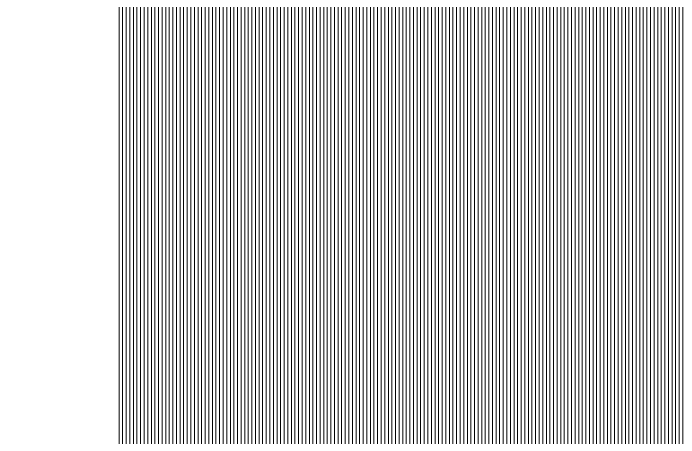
# Model space of a CAD drawing. Header units: metres. Extents: x -325 to 301, y -147 to 149.
# Drawn here: x 18.327 to 19.504, y 75.617 to 76.367 of the extents above; entities that cross this region are included whole.
import ezdxf

# ---------------------------------------------------------------- set-up
doc = ezdxf.new("R2010")
doc.units = ezdxf.units.M
doc.layers.add('-AUX_MON', color=3, linetype='Continuous', plot=False)
doc.layers.add('2-L-secció', color=1, linetype='Continuous', lineweight=0)
doc.layers.add('3-TR Seleccionat', color=44, linetype='Continuous', lineweight=0)

msp = doc.modelspace()

# ---------------------------------------------------------------- hatches: boundary and pattern name
at = {"layer": '3-TR Seleccionat'}
h = msp.add_hatch(dxfattribs=at)
h.set_pattern_fill('ANSI31', color=256, scale=0.002, angle=225, style=0)
h.set_pattern_definition([(270, (1.724461629969113, 15.11476513127442), (0.00635, -4.336808689942018e-19), [])])
edge = h.paths.add_edge_path()
edge.add_line((19.75054990936692, 75.92650813836374), (19.47694866301461, 76.98401666688261))
edge.add_line((19.47694866301461, 76.98401666688261), (18.51381635105335, 76.98401666688261))
edge.add_line((18.51381635105335, 76.98401666688261), (18.51381635105335, 75.16673965454368))
edge.add_line((18.51381635105335, 75.16673965454368), (19.49426612209626, 75.16673965396937))
edge.add_line((19.49426612209626, 75.16673965396937), (21.49455763863497, 75.16673965536636))
edge.add_line((21.49455763863497, 75.16673965536636), (21.49455763910063, 75.63644658111613))
edge.add_line((21.49455763910063, 75.63644658111613), (20.88037853927882, 75.63644658097395))
edge.add_arc((20.88037853166948, 77.23644658039092), 1.599999999416966, 251.5650427093889, 270.00000027248956, ccw=False)
edge.add_line((20.3744138818989, 75.71855337883923), (19.75054990936692, 75.92650813836374))

# ---------------------------------------------------------------- linework, layer by layer
at = {"layer": '-AUX_MON'}
for radius in [2.605396921805838, 2.303722373471873]:
    msp.add_circle((19.91883515369868, 76.45016396264691), radius, dxfattribs=at)
at = {"layer": '2-L-secció'}
msp.add_line((18.51381635105335, 77.46547737034825), (18.51381635105335, 75.16673965513353), dxfattribs=at)

doc.saveas('drawing.dxf')
